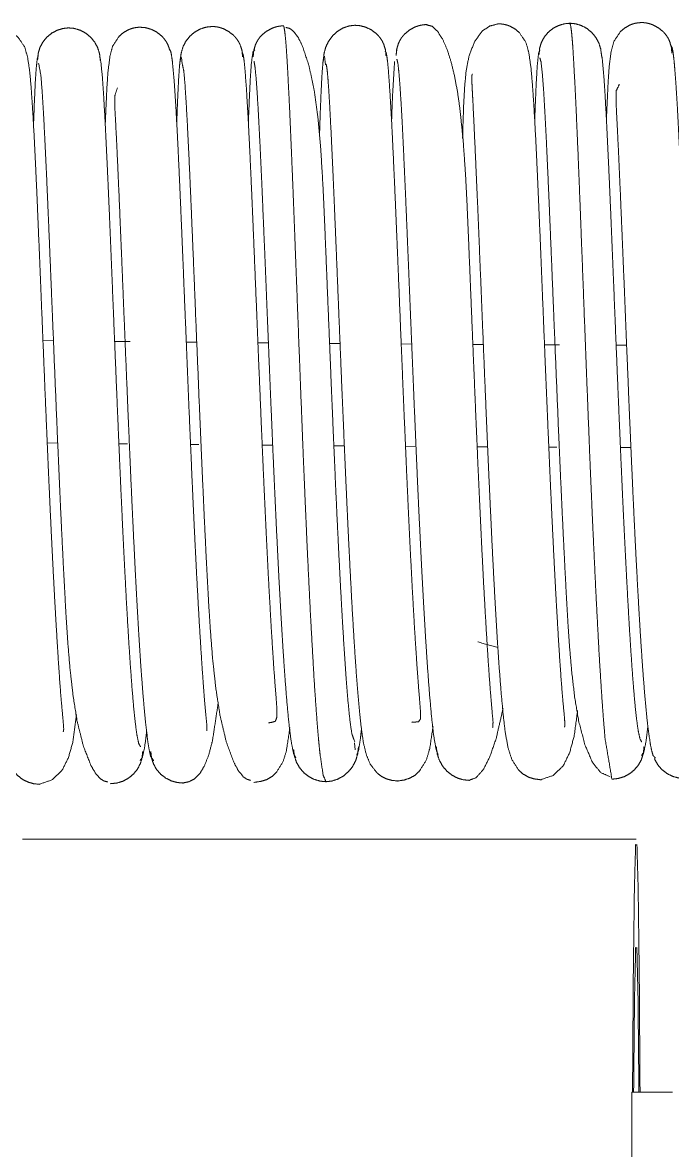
# Paper-space layout 'A3_1' of a CAD drawing. Header units: millimetres. Extents: x 0 to 420, y 0 to 297.
# Drawn here: x 299.79 to 302.97, y 139.99 to 145.5 of the extents above; entities that cross this region are included whole.
import ezdxf

# ---------------------------------------------------------------- set-up
doc = ezdxf.new("R2010")
doc.units = ezdxf.units.MM
doc.layers.add('170', color=7, linetype='Continuous', true_color=0xffffff)

psp = doc.layouts.new('A3_1')

# ---------------------------------------------------------------- linework, layer by layer
at = {"layer": '170', "color": 155, "linetype": 'Continuous', "lineweight": 13}
for p, q in [((300.9263, 145.3649), (300.9228, 145.37)), ((301.6221, 145.3652), (301.6205, 145.3668)), ((300.5711, 145.3009), (300.5679, 145.3318)), ((301.2726, 145.2959), (301.2666, 145.3372)), ((299.9418, 143.9472), (299.8905, 143.9478)), ((300.3172, 143.943), (300.2406, 143.9438)), ((300.6426, 143.9397), (300.5913, 143.9402)), ((300.9927, 143.9364), (300.9414, 143.9369)), ((301.3428, 143.9336), (301.2914, 143.934)), ((301.6929, 143.9311), (301.6415, 143.9314)), ((302.0429, 143.9289), (301.9916, 143.9292)), ((302.4157, 143.927), (302.3423, 143.9274)), ((302.7438, 143.9257), (302.6924, 143.9259)), ((299.9113, 143.4475), (299.9627, 143.4469)), ((300.6123, 143.4399), (300.653, 143.4395)), ((300.9622, 143.4367), (301.0136, 143.4363)), ((301.3127, 143.4338), (301.3635, 143.4334)), ((301.6626, 143.4313), (301.714, 143.431)), ((302.0132, 143.4291), (302.0639, 143.4288)), ((302.363, 143.4273), (302.4024, 143.4271)), ((302.7135, 143.4258), (302.7643, 143.4256)), ((301.4135, 141.9827), (301.4171, 141.9479)), ((302.3243, 141.8011), (302.3266, 141.8018)), ((302.791, 141.5112), (299.7911, 141.5112)), ((302.7696, 139.8744), (302.7696, 140.2744))]:
    psp.add_line(p, q, dxfattribs=at)
for points, knots in [([(299.99, 142.0356), (299.9925, 142.049), (299.9885, 142.1004), (299.9809, 142.1809), (299.9729, 142.2821), (299.965, 142.4012), (299.9569, 142.5323), (299.9485, 142.6779), (299.9405, 142.8289), (299.9325, 142.9896), (299.9247, 143.1547), (299.917, 143.3251), (299.9095, 143.4988), (299.8949, 143.8483), (299.8811, 144.1882), (299.8678, 144.5097), (299.8614, 144.6601), (299.8547, 144.8076), (299.8481, 144.9421), (299.841, 145.0681), (299.8339, 145.1751), (299.8265, 145.2605), (299.8157, 145.3332), (299.8017, 145.3824), (299.7696, 145.4297), (299.7503, 145.4462), (299.7243, 145.461), (299.7107, 145.4662), (299.6954, 145.4702), (299.6799, 145.4723), (299.663, 145.473)], [0, 0, 0.00384, 0.018451, 0.041371, 0.070107, 0.103922, 0.141159, 0.182454, 0.225316, 0.270889, 0.317728, 0.366049, 0.415307, 0.514402, 0.610765, 0.70194, 0.744576, 0.786419, 0.824551, 0.860309, 0.890692, 0.914966, 0.935793, 0.950297, 0.966495, 0.973692, 0.982149, 0.986277, 0.99076, 0.995193, 1, 1]), ([(300.0186, 145.4763), (299.9884, 145.4731), (299.96, 145.4644), (299.9334, 145.4501), (299.9097, 145.4307), (299.8904, 145.407), (299.8761, 145.3801), (299.8676, 145.3511), (299.8646, 145.3197)], [0, 0, 0.124847, 0.246586, 0.370399, 0.496316, 0.621437, 0.746447, 0.870419, 1, 1]), ([(300.1712, 145.3173), (300.1674, 145.3499), (300.1582, 145.3797), (300.1432, 145.4072), (300.1234, 145.4312), (300.0991, 145.4508), (300.0721, 145.465), (300.0434, 145.4735), (300.013, 145.4763)], [0, 0, 0.131818, 0.257213, 0.383322, 0.508542, 0.634068, 0.756732, 0.877052, 1, 1]), ([(300.3686, 145.4796), (300.3517, 145.4785), (300.3362, 145.4761), (300.321, 145.4719), (300.3075, 145.4664), (300.2818, 145.4513), (300.2628, 145.4344), (300.2316, 145.3866), (300.2185, 145.3372), (300.209, 145.2641), (300.2031, 145.1785), (300.1954, 145.0066)], [0, 0, 0.030397, 0.058436, 0.086781, 0.112915, 0.166383, 0.21186, 0.31416, 0.405853, 0.537938, 0.691761, 1, 1]), ([(300.5112, 145.365), (300.5037, 145.3885), (300.4973, 145.4018), (300.4896, 145.4145), (300.4806, 145.4262), (300.4704, 145.437), (300.4469, 145.4554), (300.4206, 145.469), (300.3927, 145.4769), (300.3629, 145.4795)], [0, 0, 0.121984, 0.195153, 0.268385, 0.34161, 0.414933, 0.562339, 0.708756, 0.852209, 1, 1]), ([(300.7186, 145.483), (300.6882, 145.4796), (300.6596, 145.4705), (300.6329, 145.4556), (300.6089, 145.4353), (300.5894, 145.4107), (300.5749, 145.3825), (300.5662, 145.3521), (300.563, 145.319)], [0, 0, 0.122225, 0.241897, 0.364084, 0.48944, 0.614746, 0.74132, 0.867348, 1, 1]), ([(300.8669, 145.3344), (300.8638, 145.3644), (300.8551, 145.3924), (300.8486, 145.4057), (300.8407, 145.4183), (300.8316, 145.43), (300.8213, 145.4407), (300.7977, 145.4589), (300.7711, 145.4724), (300.7569, 145.4773), (300.7425, 145.4806), (300.7278, 145.4825), (300.7129, 145.4829)], [0, 0, 0.126755, 0.250092, 0.31215, 0.374438, 0.436855, 0.499256, 0.624614, 0.750146, 0.812849, 0.875402, 0.937419, 1, 1]), ([(301.0686, 145.486), (301.0539, 145.4853), (301.0393, 145.4832), (301.025, 145.4795), (301.011, 145.4744), (300.9848, 145.4604), (300.9617, 145.4417), (300.9517, 145.4308), (300.9428, 145.4189), (300.9353, 145.4061), (300.9292, 145.3927), (300.9211, 145.3645), (300.9187, 145.3344)], [0, 0, 0.062331, 0.12422, 0.186508, 0.249156, 0.374459, 0.499655, 0.562086, 0.624476, 0.686862, 0.749018, 0.872756, 1, 1]), ([(301.2746, 141.7919), (301.2742, 141.7919), (301.2601, 141.8257), (301.2456, 141.9237), (301.2419, 141.9581), (301.2382, 141.9965), (301.2345, 142.0388), (301.2307, 142.0847), (301.2232, 142.1871), (301.2156, 142.3026), (301.2006, 142.5675), (301.1856, 142.87), (301.1819, 142.9504), (301.1746, 143.1157), (301.171, 143.2003), (301.1638, 143.3724), (301.1568, 143.5471), (301.1432, 143.8974), (301.1271, 144.3206), (301.1211, 144.4802), (301.1123, 144.7044), (301.1068, 144.8422), (301.0963, 145.0852), (301.0866, 145.2772), (301.0821, 145.3514), (301.0778, 145.4097), (301.0737, 145.4516), (301.0698, 145.4769), (301.0675, 145.4842)], [0, 0, 0.000123, 0.01001, 0.036768, 0.046126, 0.056547, 0.068007, 0.080462, 0.108199, 0.139441, 0.211134, 0.292949, 0.314676, 0.359383, 0.382259, 0.428797, 0.476011, 0.570721, 0.685134, 0.728262, 0.788886, 0.826152, 0.891833, 0.943773, 0.963862, 0.979663, 0.991013, 0.997949, 1, 1]), ([(301.4149, 141.9877), (301.4005, 142.0264), (301.3914, 142.0911), (301.3818, 142.1861), (301.3731, 142.2952), (301.3641, 142.4248), (301.3562, 142.5533), (301.3482, 142.6941), (301.3413, 142.8231), (301.3345, 142.9592), (301.3288, 143.0765), (301.3232, 143.1972), (301.3129, 143.429), (301.3029, 143.6654), (301.2928, 143.9114), (301.2781, 144.2712), (301.2683, 144.5092), (301.2632, 144.6269), (301.2563, 144.7636), (301.248, 144.8934), (301.2351, 145.0367), (301.2178, 145.165), (301.1911, 145.2921), (301.1579, 145.3908), (301.1368, 145.4319), (301.1143, 145.4608), (301.0968, 145.4733), (301.0786, 145.4782)], [0, 0, 0.011651, 0.0301, 0.057037, 0.087929, 0.124601, 0.160929, 0.20074, 0.23719, 0.275642, 0.308774, 0.342882, 0.408379, 0.475155, 0.54463, 0.646254, 0.713482, 0.746724, 0.785353, 0.82206, 0.862668, 0.899191, 0.935862, 0.965259, 0.978294, 0.988631, 0.994683, 1, 1]), ([(301.4185, 145.4891), (301.3879, 145.4856), (301.3591, 145.476), (301.3322, 145.4604), (301.308, 145.439), (301.2884, 145.4132), (301.2737, 145.3834), (301.2649, 145.3513), (301.2614, 145.3162)], [0, 0, 0.119078, 0.236316, 0.356618, 0.481277, 0.606821, 0.73516, 0.863682, 1, 1]), ([(301.568, 145.3395), (301.5647, 145.3697), (301.5558, 145.3979), (301.5493, 145.4113), (301.5414, 145.424), (301.5322, 145.4357), (301.5218, 145.4465), (301.4979, 145.465), (301.4713, 145.4785), (301.443, 145.4865), (301.4129, 145.489)], [0, 0, 0.127188, 0.250642, 0.312964, 0.375253, 0.437707, 0.500203, 0.626092, 0.751024, 0.873666, 1, 1]), ([(301.7685, 145.4923), (301.7537, 145.4916), (301.7391, 145.4894), (301.7247, 145.4858), (301.7106, 145.4807), (301.6843, 145.4667), (301.661, 145.448), (301.6509, 145.4372), (301.6419, 145.4253), (301.6343, 145.4126), (301.6281, 145.3992), (301.6199, 145.371), (301.6173, 145.341)], [0, 0, 0.062624, 0.124631, 0.187106, 0.249925, 0.375402, 0.50075, 0.563214, 0.625567, 0.687842, 0.749926, 0.873288, 1, 1]), ([(302.0889, 142.0572), (302.0902, 142.0591), (302.0908, 142.0853), (302.0862, 142.1353), (302.0797, 142.2104), (302.0727, 142.3032), (302.0656, 142.4063), (302.0584, 142.522), (302.0513, 142.6433), (302.0441, 142.7743), (302.0373, 142.9063), (302.0306, 143.0449), (302.0241, 143.1841), (302.0176, 143.3271), (302.0051, 143.618), (301.993, 143.9099), (301.9815, 144.1925), (301.9705, 144.4606), (301.9639, 144.6128), (301.9564, 144.7584), (301.9447, 144.9278), (301.9289, 145.0815), (301.9173, 145.162), (301.9039, 145.2351), (301.887, 145.306), (301.868, 145.3663), (301.8452, 145.4193), (301.8205, 145.4582), (301.7925, 145.4837), (301.7628, 145.4922)], [0, 0, 0.000678, 0.008176, 0.022528, 0.044115, 0.070746, 0.100325, 0.133512, 0.168283, 0.205831, 0.24368, 0.283376, 0.323275, 0.364252, 0.447575, 0.5312, 0.612155, 0.688958, 0.732558, 0.774284, 0.822885, 0.867127, 0.890386, 0.911674, 0.932513, 0.95063, 0.967147, 0.980325, 0.991174, 1, 1]), ([(302.1185, 145.4961), (302.0758, 145.4854), (302.0393, 145.4616), (301.9999, 145.4079), (301.9727, 145.3354), (301.9591, 145.263), (301.9518, 145.1861), (301.9469, 145.0922), (301.9436, 144.9913), (301.942, 144.9349)], [0, 0, 0.069476, 0.138206, 0.243241, 0.365458, 0.481608, 0.60352, 0.751734, 0.911014, 1, 1]), ([(302.4402, 142.0578), (302.4426, 142.0704), (302.4387, 142.1195), (302.4312, 142.1969), (302.4234, 142.2951), (302.4155, 142.4114), (302.4075, 142.5409), (302.3992, 142.6846), (302.3912, 142.8347), (302.3832, 142.9942), (302.3754, 143.1582), (302.3677, 143.3278), (302.3602, 143.501), (302.3528, 143.6757), (302.3455, 143.8503), (302.3317, 144.1912), (302.3183, 144.5158), (302.3118, 144.6679), (302.3051, 144.8175), (302.2984, 144.9537), (302.2913, 145.0821), (302.2841, 145.1916), (302.2765, 145.2799), (302.2657, 145.3552), (302.2516, 145.4052), (302.2194, 145.4529), (302.2002, 145.4694), (302.1742, 145.484), (302.1606, 145.4892), (302.1452, 145.4932), (302.1298, 145.4953), (302.1128, 145.496)], [0, 0, 0.003623, 0.017568, 0.039598, 0.067493, 0.100536, 0.137271, 0.178046, 0.220603, 0.265846, 0.312363, 0.360444, 0.409526, 0.459065, 0.50855, 0.605208, 0.697198, 0.740321, 0.782758, 0.821357, 0.857788, 0.888867, 0.913975, 0.935513, 0.950229, 0.966528, 0.973707, 0.982166, 0.98629, 0.99077, 0.995195, 1, 1]), ([(302.4686, 145.499), (302.4384, 145.4959), (302.4102, 145.4874), (302.3838, 145.4734), (302.3602, 145.4543), (302.3411, 145.4311), (302.327, 145.4048), (302.3186, 145.3765), (302.3158, 145.3458)], [0, 0, 0.126108, 0.248699, 0.373212, 0.499398, 0.624471, 0.748713, 0.871885, 1, 1]), ([(302.6214, 145.3384), (302.6176, 145.3714), (302.6084, 145.4015), (302.5933, 145.4294), (302.5734, 145.4536), (302.5491, 145.4734), (302.5221, 145.4877), (302.4934, 145.4963), (302.4629, 145.499)], [0, 0, 0.132585, 0.258534, 0.38499, 0.510235, 0.635576, 0.757834, 0.877657, 1, 1]), ([(302.4658, 145.499), (302.4662, 145.4989), (302.47, 145.4884), (302.474, 145.4614), (302.476, 145.4417), (302.4781, 145.4177), (302.4803, 145.3896), (302.4824, 145.3575), (302.4917, 145.1912), (302.5018, 144.9706), (302.5072, 144.8425), (302.5156, 144.6308), (302.5215, 144.4781), (302.5371, 144.066), (302.5505, 143.7183), (302.5644, 143.3685), (302.5716, 143.1969), (302.5752, 143.1126), (302.5789, 143.0295), (302.5937, 142.7131), (302.6087, 142.4296), (302.6163, 142.3034), (302.6238, 142.1892), (302.6313, 142.0882), (302.6388, 142.0018), (302.6717, 141.8057)], [0, 0, 0.000124, 0.003128, 0.010499, 0.015866, 0.022366, 0.029983, 0.038684, 0.083671, 0.143327, 0.177977, 0.235215, 0.276489, 0.387893, 0.481899, 0.576474, 0.62289, 0.64569, 0.668149, 0.753714, 0.830408, 0.864578, 0.895507, 0.922857, 0.946297, 1, 1]), ([(302.8184, 145.5021), (302.8015, 145.501), (302.7861, 145.4985), (302.7709, 145.4943), (302.7573, 145.4888), (302.7318, 145.4736), (302.7127, 145.4568), (302.6818, 145.41), (302.6686, 145.3625), (302.6594, 145.2951), (302.6537, 145.2173), (302.6451, 145.0303)], [0, 0, 0.030431, 0.058582, 0.086932, 0.113186, 0.16656, 0.212179, 0.312953, 0.401378, 0.523678, 0.663796, 1, 1]), ([(302.9652, 145.3528), (302.9623, 145.3829), (302.9537, 145.4111), (302.9474, 145.4244), (302.9396, 145.437), (302.9306, 145.4488), (302.9204, 145.4595), (302.8969, 145.4778), (302.8705, 145.4914), (302.8565, 145.4963), (302.8421, 145.4997), (302.8275, 145.5016), (302.8127, 145.502)], [0, 0, 0.127421, 0.251294, 0.313513, 0.375917, 0.438353, 0.500724, 0.625951, 0.751154, 0.813685, 0.87594, 0.937737, 1, 1]), ([(300.6911, 142.0401), (300.6924, 142.0425), (300.6919, 142.0701), (300.6868, 142.121), (300.6804, 142.1928), (300.6738, 142.2801), (300.6668, 142.3796), (300.6597, 142.4916), (300.6525, 142.6122), (300.6453, 142.7429), (300.6382, 142.8788), (300.6312, 143.0217), (300.6244, 143.1663), (300.6177, 143.3149), (300.6052, 143.6068), (300.5874, 144.0377), (300.576, 144.3182), (300.5702, 144.4581), (300.5632, 144.6236), (300.5564, 144.777), (300.5485, 144.9429), (300.5408, 145.0853), (300.5321, 145.2175), (300.5237, 145.31), (300.5191, 145.3435), (300.5146, 145.3639), (300.5091, 145.3715)], [0, 0, 0.000817, 0.009083, 0.024382, 0.045979, 0.072198, 0.102069, 0.135689, 0.171872, 0.211067, 0.251832, 0.294673, 0.338037, 0.38259, 0.47009, 0.599239, 0.683341, 0.725269, 0.774861, 0.820863, 0.870603, 0.913322, 0.953, 0.980802, 0.990926, 0.997203, 1, 1]), ([(300.9927, 142.0802), (301.006, 142.081), (301.0263, 142.0875), (301.0347, 142.1075), (301.0347, 142.1474), (301.03, 142.2083), (301.0239, 142.2858), (301.0173, 142.3771), (301.0052, 142.569), (300.9931, 142.7871), (300.9825, 142.9972), (300.9721, 143.22), (300.9674, 143.3239), (300.9576, 143.5519), (300.946, 143.8284), (300.9326, 144.1576), (300.9177, 144.5188), (300.9101, 144.6945), (300.9019, 144.8756), (300.894, 145.0323), (300.8856, 145.1759), (300.8778, 145.2802), (300.8737, 145.3189), (300.8697, 145.3447), (300.8636, 145.3597)], [0, 0, 0.004024, 0.010447, 0.016988, 0.029041, 0.047466, 0.070919, 0.098538, 0.156561, 0.222444, 0.285927, 0.353238, 0.384594, 0.453467, 0.536968, 0.63638, 0.745443, 0.798517, 0.853195, 0.900551, 0.943938, 0.975514, 0.987238, 0.995116, 1, 1]), ([(300.9174, 145.3604), (300.9097, 145.3036), (300.9033, 145.2092), (300.8973, 145.0758), (300.8951, 145.0168)], [0, 0, 0.166349, 0.44084, 0.82858, 1, 1]), ([(301.6935, 142.0839), (301.7064, 142.0832), (301.7273, 142.0852), (301.7361, 142.0994), (301.7365, 142.1336), (301.7322, 142.1885), (301.7262, 142.2616), (301.7197, 142.3486), (301.7076, 142.5339), (301.6955, 142.7464), (301.6849, 142.9528), (301.6745, 143.173), (301.6698, 143.2761), (301.6652, 143.3806), (301.6546, 143.6266), (301.642, 143.932), (301.6277, 144.2841), (301.6197, 144.4763), (301.6121, 144.6555), (301.6038, 144.8414), (301.5959, 145.0038), (301.5875, 145.1541), (301.5796, 145.2658), (301.5756, 145.3086), (301.5717, 145.3388), (301.5677, 145.3571), (301.5638, 145.3615)], [0, 0, 0.003885, 0.010221, 0.015241, 0.02557, 0.042148, 0.064242, 0.090549, 0.14648, 0.210593, 0.27287, 0.3393, 0.370377, 0.401888, 0.476064, 0.568175, 0.67435, 0.732285, 0.786327, 0.842381, 0.891369, 0.936736, 0.970471, 0.983432, 0.992595, 0.998233, 1, 1]), ([(302.3194, 145.3683), (302.3132, 145.3496), (302.3073, 145.2938), (302.3023, 145.2125), (302.2974, 145.1023), (302.2947, 145.0248)], [0, 0, 0.057273, 0.219673, 0.455761, 0.77518, 1, 1]), ([(302.8178, 141.9864), (302.8094, 142.0003), (302.8007, 142.0393), (302.7926, 142.0967), (302.7843, 142.1748), (302.7767, 142.2625), (302.769, 142.3652), (302.7621, 142.4684), (302.7552, 142.5813), (302.7492, 142.6876), (302.7431, 142.8001), (302.7379, 142.9008), (302.7327, 143.0052), (302.7285, 143.0946), (302.7242, 143.186), (302.7204, 143.2699), (302.7166, 143.3549), (302.7121, 143.4595), (302.7022, 143.6914), (302.691, 143.9638), (302.6787, 144.2676), (302.6655, 144.5853), (302.6589, 144.7375), (302.6519, 144.8912), (302.6452, 145.0267), (302.6382, 145.1526), (302.6316, 145.251), (302.6248, 145.3238), (302.6184, 145.3609)], [0, 0, 0.004794, 0.016606, 0.033747, 0.056951, 0.082968, 0.113408, 0.143966, 0.177401, 0.208868, 0.242143, 0.271963, 0.302857, 0.329312, 0.35634, 0.381162, 0.406298, 0.437244, 0.505855, 0.586436, 0.676281, 0.77026, 0.81527, 0.860737, 0.900839, 0.938109, 0.967269, 0.988851, 1, 1]), ([(303.1412, 142.0626), (303.1424, 142.0647), (303.142, 142.0905), (303.137, 142.139), (303.1308, 142.2081), (303.1242, 142.2928), (303.1174, 142.3904), (303.1103, 142.5005), (303.1031, 142.6199), (303.096, 142.7491), (303.0889, 142.8838), (303.0819, 143.0257), (303.0751, 143.1693), (303.0684, 143.3171), (303.062, 143.464), (303.0496, 143.7572), (303.038, 144.0398), (303.0265, 144.3222), (303.0207, 144.4631), (303.0137, 144.6293), (303.0069, 144.7834), (302.999, 144.9501), (302.9915, 145.0938), (302.9873, 145.1637), (302.9832, 145.2249), (302.9789, 145.2804), (302.9747, 145.3248), (302.9703, 145.3595), (302.9659, 145.3809), (302.9605, 145.3895)], [0, 0, 0.000719, 0.008482, 0.023091, 0.04391, 0.069388, 0.098725, 0.131823, 0.167684, 0.206488, 0.246969, 0.289557, 0.332698, 0.377068, 0.421159, 0.509182, 0.594018, 0.678763, 0.721068, 0.770973, 0.817218, 0.867274, 0.910446, 0.931453, 0.949851, 0.96655, 0.979908, 0.990393, 0.996963, 1, 1]), ([(299.8676, 145.3416), (299.8626, 145.3222), (299.8578, 145.2767), (299.8536, 145.2129), (299.8496, 145.1286), (299.8448, 145.0018)], [0, 0, 0.05897, 0.193041, 0.380339, 0.627885, 1, 1]), ([(299.8697, 145.3038), (299.8807, 145.2443), (299.8868, 145.168), (299.8934, 145.0622), (299.8995, 144.9449), (299.906, 144.8082), (299.912, 144.6748), (299.9182, 144.5298), (299.9294, 144.2599), (299.9392, 144.0198), (299.9585, 143.5516), (299.969, 143.3073), (299.9798, 143.0699), (299.9855, 142.952), (299.9911, 142.8377), (299.9974, 142.7186), (300.0039, 142.6036), (300.0126, 142.4712), (300.023, 142.3457), (300.0385, 142.2083), (300.0586, 142.0856), (300.0886, 141.9652), (300.1251, 141.8719), (300.1479, 141.8331), (300.1722, 141.8061), (300.1896, 141.7953), (300.2076, 141.7909)], [0, 0, 0.016958, 0.038386, 0.06807, 0.100977, 0.139304, 0.176708, 0.217362, 0.293034, 0.360359, 0.491621, 0.560098, 0.626665, 0.659736, 0.691788, 0.725208, 0.757473, 0.794621, 0.82991, 0.868645, 0.903454, 0.938214, 0.966283, 0.978889, 0.989077, 0.994796, 1, 1]), ([(300.3674, 141.963), (300.3589, 141.9786), (300.3502, 142.0201), (300.342, 142.0807), (300.3337, 142.1619), (300.3261, 142.252), (300.3183, 142.3565), (300.3114, 142.4608), (300.3045, 142.5747), (300.2984, 142.6816), (300.2924, 142.7947), (300.2872, 142.8962), (300.282, 143.0013), (300.2778, 143.0913), (300.2735, 143.1833), (300.2697, 143.2676), (300.2614, 143.4579), (300.2516, 143.6901), (300.2404, 143.9622), (300.2281, 144.2644), (300.215, 144.5797), (300.2084, 144.7308), (300.2014, 144.8835), (300.1947, 145.0177), (300.1878, 145.141), (300.1812, 145.2364), (300.1744, 145.306), (300.168, 145.3397)], [0, 0, 0.005251, 0.017791, 0.035845, 0.059953, 0.086655, 0.117607, 0.148475, 0.182171, 0.213808, 0.247273, 0.277271, 0.308344, 0.334984, 0.36216, 0.387104, 0.443357, 0.512008, 0.592427, 0.68176, 0.77497, 0.819654, 0.864786, 0.904479, 0.940961, 0.969198, 0.989846, 1, 1]), ([(300.5656, 145.3419), (300.5619, 145.3225), (300.5583, 145.2884), (300.5548, 145.2397), (300.5514, 145.1763), (300.548, 145.0987), (300.5447, 145.0077), (300.5447, 145.0074)], [0, 0, 0.058884, 0.161242, 0.306856, 0.495962, 0.727496, 0.999076, 1, 1]), ([(300.5707, 145.3049), (300.5794, 145.2649), (300.5852, 145.1986), (300.5914, 145.1024), (300.5974, 144.9933), (300.6037, 144.8643), (300.6095, 144.737), (300.6156, 144.5973), (300.6266, 144.3339), (300.6362, 144.0971), (300.6553, 143.6312), (300.6658, 143.3862), (300.6765, 143.1467), (300.6821, 143.0271), (300.6878, 142.9107), (300.694, 142.7878), (300.7005, 142.6688), (300.7094, 142.529), (300.7199, 142.3961), (300.7358, 142.2486), (300.7562, 142.1171), (300.7867, 141.9873), (300.8237, 141.8868), (300.8469, 141.8445), (300.8715, 141.815), (300.8885, 141.8037), (300.9061, 141.7987)], [0, 0, 0.011471, 0.030172, 0.057265, 0.087949, 0.124204, 0.159995, 0.199289, 0.273312, 0.339875, 0.470838, 0.539704, 0.607051, 0.640685, 0.6734, 0.707955, 0.741436, 0.780783, 0.81823, 0.859888, 0.897254, 0.934711, 0.964781, 0.978331, 0.989136, 0.994872, 1, 1]), ([(300.9225, 145.3139), (300.9277, 145.2817), (300.9333, 145.2241), (300.9386, 145.1492), (300.9442, 145.0545), (300.9494, 144.9538), (300.9549, 144.8397), (300.96, 144.728), (300.9652, 144.6073), (300.9749, 144.3775), (300.9836, 144.1648), (300.9873, 144.0729), (300.9946, 143.8944), (300.9981, 143.8084), (301.0069, 143.5976), (301.0176, 143.3465), (301.0241, 143.2028), (301.0306, 143.0623), (301.0382, 142.9071), (301.0458, 142.7588), (301.0545, 142.6017), (301.0632, 142.4566), (301.073, 142.3114), (301.0828, 142.1857), (301.0936, 142.0728), (301.1043, 141.9884), (301.1157, 141.9304), (301.1271, 141.9082)], [0, 0, 0.009555, 0.026516, 0.048504, 0.076257, 0.105796, 0.139232, 0.171987, 0.207345, 0.274691, 0.337022, 0.363955, 0.416282, 0.441462, 0.503234, 0.576841, 0.618946, 0.66014, 0.705641, 0.749103, 0.795189, 0.837748, 0.88035, 0.917281, 0.950485, 0.975384, 0.992697, 1, 1]), ([(301.2638, 145.34), (301.259, 145.3031), (301.2544, 145.2407), (301.2503, 145.1619), (301.2464, 145.0634), (301.2426, 144.9486)], [0, 0, 0.095009, 0.254531, 0.455555, 0.706989, 1, 1]), ([(301.2735, 145.2997), (301.2753, 145.2974), (301.2783, 145.2831), (301.2815, 145.2559), (301.2847, 145.2184), (301.2881, 145.1695), (301.2914, 145.1139), (301.295, 145.0492), (301.3018, 144.913), (301.3091, 144.7527), (301.3156, 144.6027), (301.3224, 144.4396), (301.334, 144.1561), (301.3396, 144.0186), (301.3513, 143.7325), (301.3639, 143.4356), (301.3704, 143.2869), (301.3772, 143.1371), (301.384, 142.9916), (301.3912, 142.8478), (301.3984, 142.7106), (301.4059, 142.5773), (301.4136, 142.4527), (301.4216, 142.3345), (301.4298, 142.2278), (301.4386, 142.1313), (301.4477, 142.0483), (301.4573, 141.9823), (301.4718, 141.9227), (301.4909, 141.8772), (301.5242, 141.8346), (301.5442, 141.8187), (301.5693, 141.8059), (301.5961, 141.7987), (301.6273, 141.7952)], [0, 0, 0.000831, 0.00487, 0.012491, 0.02294, 0.036529, 0.051996, 0.069993, 0.107862, 0.152413, 0.194111, 0.239434, 0.31822, 0.356412, 0.435908, 0.518421, 0.559769, 0.601384, 0.641842, 0.681814, 0.719947, 0.757022, 0.791701, 0.824585, 0.854299, 0.881195, 0.904377, 0.922896, 0.939941, 0.953643, 0.968645, 0.975767, 0.983569, 0.991279, 1, 1]), ([(301.6094, 145.3117), (301.5992, 145.136), (301.5951, 145.0265)], [0, 0, 0.616319, 1, 1]), ([(301.6209, 145.3235), (301.626, 145.3004), (301.6314, 145.2518), (301.6366, 145.1852), (301.642, 145.0985), (301.6472, 145.0039), (301.6525, 144.8953), (301.6575, 144.7878), (301.6627, 144.6712), (301.6722, 144.4475), (301.6807, 144.2392), (301.6882, 144.0566), (301.6951, 143.8868), (301.7038, 143.6767), (301.7145, 143.4248), (301.7208, 143.28), (301.7273, 143.1377), (301.7348, 142.98), (301.7424, 142.8287), (301.751, 142.6678), (301.7597, 142.5186), (301.7694, 142.368), (301.7791, 142.2359), (301.7897, 142.1146), (301.8003, 142.0211), (301.8117, 141.9536), (301.8228, 141.9219)], [0, 0, 0.006927, 0.021271, 0.040843, 0.066336, 0.094121, 0.126008, 0.15755, 0.191785, 0.257434, 0.318567, 0.372169, 0.421991, 0.483665, 0.557601, 0.600109, 0.641883, 0.68817, 0.732587, 0.779835, 0.823673, 0.867917, 0.906774, 0.942486, 0.970061, 0.99014, 1, 1]), ([(302.3194, 145.3299), (302.3255, 145.3093), (302.332, 145.2503), (302.3384, 145.164), (302.3451, 145.0488), (302.3514, 144.925), (302.358, 144.7827), (302.3641, 144.6451), (302.3704, 144.496), (302.3817, 144.2198), (302.3916, 143.9762), (302.4111, 143.5064), (302.4217, 143.2638), (302.4326, 143.0296), (302.4383, 142.9137), (302.444, 142.8017), (302.4502, 142.6857), (302.4567, 142.5738), (302.4653, 142.4473), (302.4756, 142.3274), (302.4908, 142.1987), (302.5107, 142.0838), (302.5403, 141.9718), (302.5763, 141.8875), (302.6169, 141.8367), (302.6629, 141.8163)], [0, 0, 0.006016, 0.0226, 0.046816, 0.079057, 0.11374, 0.153557, 0.192079, 0.233798, 0.311081, 0.379254, 0.510709, 0.578601, 0.644149, 0.676607, 0.707967, 0.740432, 0.771772, 0.80724, 0.840865, 0.877118, 0.909699, 0.942104, 0.967734, 0.985923, 1, 1]), ([(301.9899, 145.2506), (301.9871, 145.2423), (301.987, 145.2234), (301.9882, 145.1959), (301.9901, 145.1594), (301.9923, 145.1164), (301.9972, 145.0171), (302.0028, 144.898), (302.0086, 144.7676), (302.015, 144.6219), (302.0279, 144.3116), (302.0414, 143.9786), (302.0557, 143.6319), (302.0631, 143.4582), (302.0706, 143.2864), (302.0783, 143.1187), (302.086, 142.9565), (302.0941, 142.7961), (302.1024, 142.6444), (302.1112, 142.4958), (302.1202, 142.3597), (302.1301, 142.2324), (302.1401, 142.1232), (302.1505, 142.0337), (302.1647, 141.9567), (302.1826, 141.9009), (302.2164, 141.8488), (302.2371, 141.8297), (302.264, 141.8143), (302.293, 141.8057), (302.3274, 141.8011)], [0, 0, 0.00249, 0.007822, 0.01557, 0.025896, 0.038043, 0.066081, 0.099726, 0.136534, 0.177661, 0.265279, 0.359288, 0.45716, 0.506199, 0.554696, 0.602049, 0.647866, 0.693161, 0.736018, 0.778005, 0.816476, 0.852489, 0.88343, 0.908844, 0.930928, 0.947475, 0.964975, 0.972918, 0.98167, 0.990207, 1, 1]), ([(302.7081, 145.2003), (302.6934, 145.1693), (302.692, 145.122), (302.695, 145.0531), (302.6992, 144.9705), (302.7039, 144.8747), (302.7128, 144.6769), (302.7222, 144.4541), (302.731, 144.2404), (302.7444, 143.911), (302.7538, 143.6829), (302.759, 143.5597), (302.7655, 143.4076), (302.7722, 143.2572), (302.7803, 143.0817), (302.7887, 142.9124), (302.7986, 142.7252), (302.8086, 142.5516), (302.8203, 142.3725), (302.8321, 142.2184), (302.8455, 142.0793), (302.859, 141.9799), (302.8663, 141.9434), (302.8735, 141.9193), (302.8855, 141.9067)], [0, 0, 0.010382, 0.024689, 0.045517, 0.070518, 0.09951, 0.159344, 0.226754, 0.291402, 0.391046, 0.460059, 0.497315, 0.543324, 0.588817, 0.641944, 0.693174, 0.749834, 0.802395, 0.856618, 0.903352, 0.945584, 0.975886, 0.987155, 0.994748, 1, 1]), ([(300.2547, 145.1831), (300.2416, 145.1429), (300.2427, 145.0786), (300.2475, 144.9869), (300.253, 144.8778), (300.2586, 144.7537), (300.2639, 144.6338), (300.2742, 144.388), (300.2837, 144.1556), (300.2925, 143.9391), (300.3065, 143.6008), (300.3164, 143.3692), (300.3219, 143.2455), (300.3274, 143.1239), (300.3342, 142.9811), (300.341, 142.8433), (300.3496, 142.6813), (300.3582, 142.5304), (300.3687, 142.3666), (300.3793, 142.2234), (300.3917, 142.0858), (300.4041, 141.9836), (300.4109, 141.9435), (300.4178, 141.9154), (300.4316, 141.8948)], [0, 0, 0.012812, 0.032282, 0.060104, 0.093212, 0.13084, 0.167201, 0.241749, 0.312219, 0.377874, 0.480431, 0.55069, 0.588183, 0.625061, 0.668369, 0.710186, 0.759341, 0.805127, 0.854851, 0.898375, 0.940219, 0.971421, 0.983738, 0.992487, 1, 1]), ([(302.1158, 142.4479), (302.0172, 142.4751), (302.0171, 142.4751)], [0, 0, 0.999798, 1, 1]), ([(300.5716, 141.7854), (300.603, 141.7914), (300.6302, 141.8048), (300.6578, 141.832), (300.68, 141.8693), (300.7017, 141.9245), (300.7193, 141.9912), (300.748, 142.1807)], [0, 0, 0.068969, 0.134168, 0.217571, 0.311016, 0.438784, 0.587269, 1, 1]), ([(299.8717, 141.7792), (299.9344, 141.8008), (299.9832, 141.8461), (300.0157, 141.91), (300.0375, 141.9894), (300.0548, 142.1213)], [0, 0, 0.157949, 0.31655, 0.48726, 0.683235, 1, 1]), ([(301.9715, 141.7985), (302.0083, 141.8118), (302.0431, 141.851), (302.0757, 141.9153), (302.106, 142.0029), (302.1399, 142.15)], [0, 0, 0.095942, 0.224669, 0.401787, 0.629245, 1, 1]), ([(302.3215, 141.8011), (302.3846, 141.8226), (302.4337, 141.8696), (302.4662, 141.9361), (302.4881, 142.0187), (302.5041, 142.1396)], [0, 0, 0.16018, 0.323482, 0.501364, 0.706849, 1, 1]), ([(300.9216, 141.7886), (300.9558, 141.7936), (300.9847, 141.8026), (301.0112, 141.8182), (301.0315, 141.8373), (301.0642, 141.8887), (301.081, 141.9437), (301.0977, 142.0565)], [0, 0, 0.097312, 0.182128, 0.268636, 0.347044, 0.518133, 0.679587, 1, 1]), ([(301.6214, 141.7952), (301.6558, 141.8003), (301.6846, 141.8093), (301.7113, 141.8251), (301.7316, 141.8445), (301.7646, 141.8973), (301.7815, 141.9543), (301.7974, 142.0611)], [0, 0, 0.098137, 0.183525, 0.271233, 0.350597, 0.526675, 0.694699, 1, 1]), ([(302.8172, 141.9204), (302.8286, 141.9382), (302.8394, 141.9932), (302.8479, 142.0666)], [0, 0, 0.139973, 0.510586, 1, 1]), ([(300.366, 141.8961), (300.3775, 141.912), (300.3885, 141.9644), (300.3974, 142.0371)], [0, 0, 0.134364, 0.49975, 1, 1]), ([(301.4251, 141.9213), (301.4342, 141.9501), (301.4429, 142.0052), (301.4473, 142.045)], [0, 0, 0.239287, 0.682258, 1, 1]), ([(300.2215, 141.7824), (300.2522, 141.7855), (300.2809, 141.7943), (300.3079, 141.8086), (300.332, 141.8282), (300.3517, 141.8519), (300.3663, 141.879), (300.3752, 141.9081), (300.3785, 141.9398)], [0, 0, 0.125088, 0.247145, 0.371075, 0.49711, 0.622199, 0.747131, 0.870795, 1, 1]), ([(300.418, 141.9389), (300.4218, 141.9076), (300.4311, 141.8788), (300.4462, 141.8522), (300.4662, 141.829), (300.4906, 141.81), (300.5178, 141.7962), (300.5466, 141.7881), (300.5773, 141.7855)], [0, 0, 0.128785, 0.252203, 0.376956, 0.501991, 0.628142, 0.752261, 0.874509, 1, 1]), ([(301.1159, 141.9501), (301.1201, 141.9177), (301.1296, 141.888), (301.145, 141.8606), (301.1653, 141.8368), (301.19, 141.8172), (301.2174, 141.8031), (301.2465, 141.7946), (301.2774, 141.792)], [0, 0, 0.130562, 0.255109, 0.380753, 0.5059, 0.631688, 0.754933, 0.876061, 1, 1]), ([(301.2717, 141.7919), (301.3029, 141.7953), (301.3323, 141.8048), (301.3598, 141.8202), (301.3845, 141.8413), (301.4047, 141.8669), (301.42, 141.8963), (301.4293, 141.9279), (301.4332, 141.9626)], [0, 0, 0.120899, 0.239639, 0.36097, 0.486084, 0.611399, 0.738829, 0.865877, 1, 1]), ([(301.8135, 141.963), (301.8179, 141.9291), (301.8277, 141.8983), (301.8434, 141.8697), (301.8639, 141.845), (301.8889, 141.8248), (301.9166, 141.8101), (301.946, 141.8013), (301.9772, 141.7985)], [0, 0, 0.132932, 0.259088, 0.385849, 0.511147, 0.636513, 0.758484, 0.878068, 1, 1]), ([(302.6716, 141.8044), (302.7023, 141.8076), (302.7311, 141.8164), (302.7581, 141.8308), (302.7822, 141.8504), (302.8019, 141.8742), (302.8166, 141.9014), (302.8255, 141.9306), (302.8288, 141.9624)], [0, 0, 0.124888, 0.246799, 0.370675, 0.496676, 0.621729, 0.746787, 0.870621, 1, 1]), ([(302.8795, 141.9053), (302.8814, 141.901), (302.8964, 141.8744), (302.9164, 141.8513), (302.9408, 141.8323), (302.9679, 141.8186), (302.9967, 141.8104), (303.0274, 141.8078)], [0, 0, 0.025066, 0.187512, 0.350481, 0.514912, 0.676891, 0.83626, 1, 1]), ([(299.7302, 141.8754), (299.7315, 141.8724), (299.7465, 141.8458), (299.7665, 141.8227), (299.7909, 141.8037), (299.8181, 141.79), (299.8469, 141.7819), (299.8775, 141.7793)], [0, 0, 0.017684, 0.181362, 0.345561, 0.511279, 0.674438, 0.835076, 1, 1]), ([(302.7727, 140.2744), (302.7765, 140.8474), (302.7817, 141.2641), (302.7878, 141.4832), (302.7942, 141.4833), (302.8004, 141.2642), (302.8056, 140.8476), (302.8094, 140.2746)], [0, 0, 0.236392, 0.408273, 0.498702, 0.501362, 0.591769, 0.763625, 1, 1]), ([(302.778, 140.2743), (302.7824, 140.7326), (302.788, 140.9794), (302.794, 140.9795), (302.7997, 140.7327), (302.804, 140.2745)], [0, 0, 0.323559, 0.497909, 0.502171, 0.676477, 1, 1])]:
    psp.add_open_spline(points, degree=1, knots=knots, dxfattribs=at)
for points in [[(300.2618, 143.4435), (300.3039, 143.4431)], [(302.7696, 140.2744), (302.9678, 140.2744)]]:
    psp.add_open_spline(points, degree=1, dxfattribs=at)

doc.saveas('drawing.dxf')
